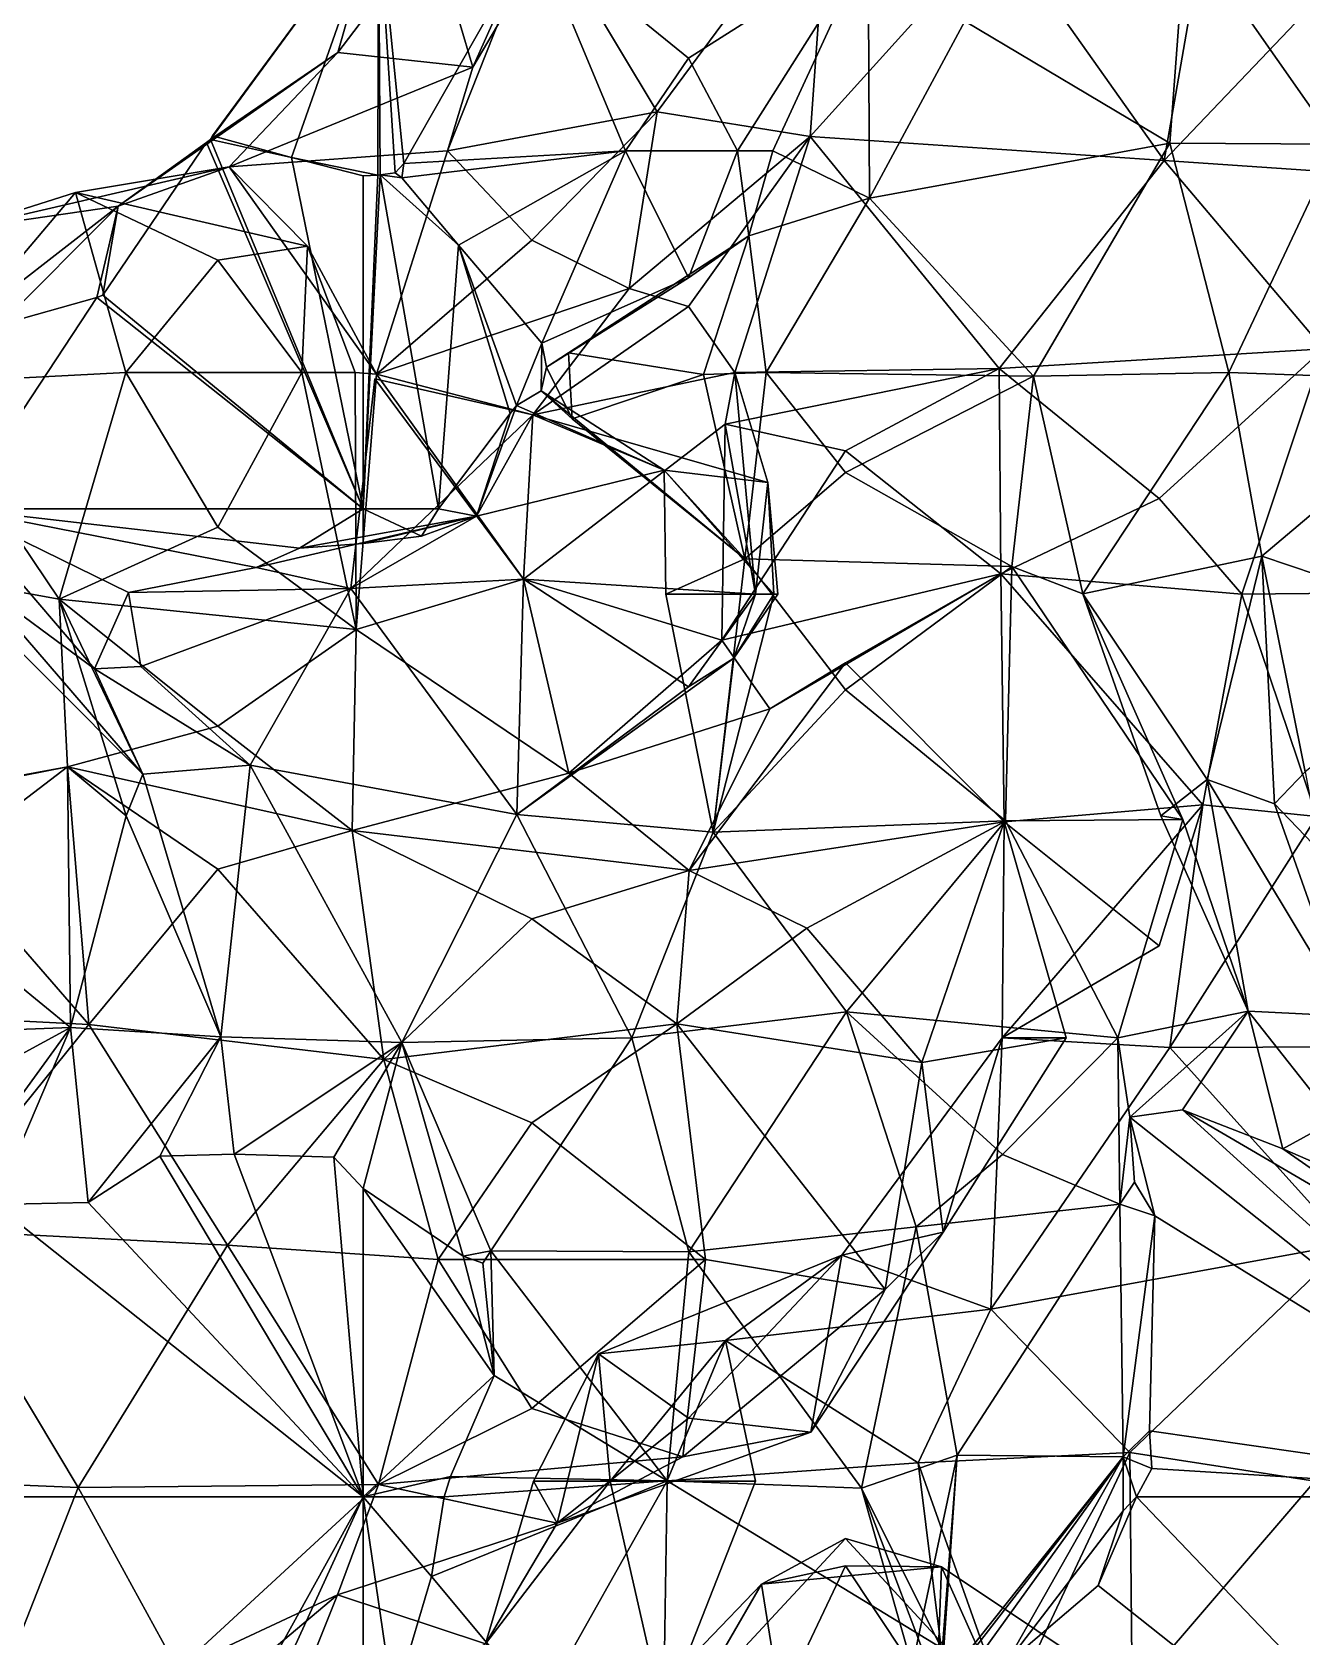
# Model space of a CAD drawing. Extents: x 290095 to 295679, y 4553756 to 4561441.
# Drawn here: x 291543.4 to 291645.4, y 4553941 to 4554070 of the extents above; entities that cross this region are included whole.
import ezdxf

# ---------------------------------------------------------------- set-up
doc = ezdxf.new("R2010")
doc.units = 0
doc.layers.add('Au_ppm_Pref_-_0_5', color=7, linetype='CONTINUOUS')

msp = doc.modelspace()

# ---------------------------------------------------------------- linework, layer by layer
at = {"layer": 'Au_ppm_Pref_-_0_5'}
for points in [[(291607.36, 4554082.17, 1841.49), (291584.2, 4554079.23, 1841.55), (291593.61, 4554063.56, 1843.42)], [(291605.89, 4554061.58, 1848.34), (291607.36, 4554082.17, 1841.49), (291593.61, 4554063.56, 1843.42)], [(291605.89, 4554061.58, 1848.34), (291621.06, 4554078.4, 1847.26), (291607.36, 4554082.17, 1841.49)], [(291571.23, 4554079.75, 1858.29), (291557.89, 4554061.61, 1859.19), (291557.74, 4554061.33, 1859.13)], [(291571.23, 4554079.75, 1858.29), (291557.74, 4554061.33, 1859.13), (291567.96, 4554068.32, 1851.84)], [(291564.23, 4554059.89, 1861.07), (291557.89, 4554061.61, 1859.19), (291571.23, 4554079.75, 1858.29)], [(291571.18, 4554058.47, 1863.02), (291564.23, 4554059.89, 1861.07), (291571.23, 4554079.75, 1858.29)], [(291571.23, 4554079.75, 1858.29), (291567.96, 4554068.32, 1851.84), (291575.51, 4554078.25, 1851.92)], [(291571.36, 4554058.48, 1863.06), (291571.18, 4554058.47, 1863.02), (291571.23, 4554079.75, 1858.29)], [(291572.55, 4554058.64, 1863.31), (291571.36, 4554058.48, 1863.06), (291571.23, 4554079.75, 1858.29)], [(291571.23, 4554079.75, 1858.29), (291573.27, 4554059.39, 1863.5), (291572.55, 4554058.64, 1863.31)], [(291583.79, 4554077.9, 1864.71), (291573.27, 4554059.39, 1863.5), (291571.23, 4554079.75, 1858.29)], [(291578.79, 4554067.14, 1847.13), (291576.77, 4554060.43, 1843.94), (291584.2, 4554079.23, 1841.55)], [(291584.2, 4554079.23, 1841.55), (291576.77, 4554060.43, 1843.94), (291593.61, 4554063.56, 1843.42)], [(291585.37, 4554078.25, 1847.13), (291578.79, 4554067.14, 1847.13), (291584.2, 4554079.23, 1841.55)], [(291578.79, 4554067.14, 1847.13), (291575.51, 4554078.25, 1851.92), (291567.96, 4554068.32, 1851.84)], [(291591.06, 4554060.43, 1862.56), (291573.27, 4554059.39, 1863.5), (291583.79, 4554077.9, 1864.71)], [(291578.79, 4554067.14, 1847.13), (291585.37, 4554078.25, 1847.13), (291575.51, 4554078.25, 1851.92)], [(291596.13, 4554067.87, 1862.47), (291591.06, 4554060.43, 1862.56), (291583.79, 4554077.9, 1864.71)], [(291596.13, 4554067.87, 1862.47), (291583.79, 4554077.9, 1864.71), (291610.56, 4554077.01, 1864.47)], [(291605.89, 4554061.58, 1848.34), (291634.31, 4554059.63, 1848.44), (291621.06, 4554078.4, 1847.26)], [(291634.77, 4554061.02, 1870.26), (291618.31, 4554070.84, 1871.94), (291636.06, 4554078.25, 1875.42)], [(291634.31, 4554059.63, 1848.44), (291636.82, 4554073.98, 1850.28), (291621.06, 4554078.4, 1847.26)], [(291634.77, 4554061.02, 1870.26), (291636.06, 4554078.25, 1875.42), (291648.15, 4554060.94, 1876.84)], [(291648.15, 4554060.94, 1876.84), (291636.06, 4554078.25, 1875.42), (291654.21, 4554078.25, 1881.87)], [(291600.06, 4554060.43, 1863.09), (291596.13, 4554067.87, 1862.47), (291610.56, 4554077.01, 1864.47)], [(291602.88, 4554060.43, 1864.95), (291600.06, 4554060.43, 1863.09), (291610.56, 4554077.01, 1864.47)], [(291602.88, 4554060.43, 1864.95), (291610.56, 4554077.01, 1864.47), (291610.66, 4554056.61, 1868.7)], [(291610.56, 4554077.01, 1864.47), (291618.31, 4554070.84, 1871.94), (291610.66, 4554056.61, 1868.7)], [(291646.52, 4554072.43, 1849.07), (291636.82, 4554073.98, 1850.28), (291634.31, 4554059.63, 1848.44)], [(291646.52, 4554072.43, 1849.07), (291634.31, 4554059.63, 1848.44), (291658.26, 4554058.01, 1848.34)], [(291610.66, 4554056.61, 1868.7), (291618.31, 4554070.84, 1871.94), (291634.77, 4554061.02, 1870.26)], [(291550.32, 4554055.97, 1852.32), (291567.96, 4554068.32, 1851.84), (291557.42, 4554061.1, 1859.01)], [(291559.24, 4554059.12, 1847.14), (291567.96, 4554068.32, 1851.84), (291550.32, 4554055.97, 1852.32)], [(291557.74, 4554061.33, 1859.13), (291557.42, 4554061.1, 1859.01), (291567.96, 4554068.32, 1851.84)], [(291559.24, 4554059.12, 1847.14), (291578.79, 4554067.14, 1847.13), (291567.96, 4554068.32, 1851.84)], [(291578.79, 4554067.14, 1847.13), (291559.24, 4554059.12, 1847.14), (291576.77, 4554060.43, 1843.94)], [(291591.06, 4554060.43, 1862.56), (291596.13, 4554067.87, 1862.47), (291600.06, 4554060.43, 1863.09)], [(291583.53, 4554053.24, 1844.73), (291593.61, 4554063.56, 1843.42), (291576.77, 4554060.43, 1843.94)], [(291583.53, 4554053.24, 1844.73), (291591.36, 4554049.36, 1847.13), (291593.61, 4554063.56, 1843.42)], [(291605.89, 4554061.58, 1848.34), (291593.61, 4554063.56, 1843.42), (291591.36, 4554049.36, 1847.13)], [(291557.42, 4554061.1, 1859.01), (291570, 4554031.65, 1861.16), (291549.08, 4554048.81, 1855.66)], [(291557.42, 4554061.1, 1859.01), (291549.08, 4554048.81, 1855.66), (291550.32, 4554055.97, 1852.32)], [(291557.42, 4554061.1, 1859.01), (291557.74, 4554061.33, 1859.13), (291570, 4554031.65, 1861.16)], [(291557.89, 4554061.61, 1859.19), (291564.23, 4554059.89, 1861.07), (291557.74, 4554061.33, 1859.13)], [(291564.23, 4554059.89, 1861.07), (291570, 4554031.65, 1861.16), (291557.74, 4554061.33, 1859.13)], [(291605.89, 4554061.58, 1848.34), (291591.36, 4554049.36, 1847.13), (291596.13, 4554047.92, 1848.9)], [(291605.89, 4554061.58, 1848.34), (291596.13, 4554047.92, 1848.9), (291599.83, 4554042.61, 1848.87)], [(291605.89, 4554061.58, 1848.34), (291599.83, 4554042.61, 1848.87), (291621.06, 4554042.94, 1847.06)], [(291605.89, 4554061.58, 1848.34), (291621.06, 4554042.94, 1847.06), (291634.31, 4554059.63, 1848.44)], [(291623.82, 4554042.31, 1869.58), (291610.66, 4554056.61, 1868.7), (291634.77, 4554061.02, 1870.26)], [(291623.82, 4554042.31, 1869.58), (291634.77, 4554061.02, 1870.26), (291639.5, 4554042.61, 1874.2)], [(291634.77, 4554061.02, 1870.26), (291648.15, 4554060.94, 1876.84), (291639.5, 4554042.61, 1874.2)], [(291658.8, 4554041.9, 1875.68), (291639.5, 4554042.61, 1874.2), (291648.15, 4554060.94, 1876.84)], [(291559.24, 4554059.12, 1847.14), (291571.07, 4554042.48, 1847.04), (291576.77, 4554060.43, 1843.94)], [(291564.23, 4554059.89, 1861.07), (291570, 4554058.41, 1862.78), (291570, 4554031.65, 1861.16)], [(291571.18, 4554058.47, 1863.02), (291570, 4554058.41, 1862.78), (291564.23, 4554059.89, 1861.07)], [(291583.53, 4554053.24, 1844.73), (291576.77, 4554060.43, 1843.94), (291571.07, 4554042.48, 1847.04)], [(291573.1, 4554058.24, 1863.39), (291572.55, 4554058.64, 1863.31), (291573.27, 4554059.39, 1863.5)], [(291577.66, 4554052.85, 1863.97), (291573.1, 4554058.24, 1863.39), (291591.06, 4554060.43, 1862.56)], [(291591.06, 4554060.43, 1862.56), (291573.1, 4554058.24, 1863.39), (291573.27, 4554059.39, 1863.5)], [(291584.33, 4554044.96, 1864.82), (291577.66, 4554052.85, 1863.97), (291591.06, 4554060.43, 1862.56)], [(291591.06, 4554060.43, 1862.56), (291596.13, 4554050.22, 1861.54), (291584.33, 4554044.96, 1864.82)], [(291596.13, 4554050.22, 1861.54), (291591.06, 4554060.43, 1862.56), (291600.06, 4554060.43, 1863.09)], [(291596.13, 4554050.22, 1861.54), (291600.06, 4554060.43, 1863.09), (291600.96, 4554053.6, 1864.95)], [(291600.96, 4554053.6, 1864.95), (291600.06, 4554060.43, 1863.09), (291602.88, 4554060.43, 1864.95)], [(291610.66, 4554056.61, 1868.7), (291600.96, 4554053.6, 1864.95), (291602.88, 4554060.43, 1864.95)], [(291647.11, 4554044.5, 1846.53), (291634.31, 4554059.63, 1848.44), (291621.06, 4554042.94, 1847.06)], [(291634.31, 4554059.63, 1848.44), (291647.11, 4554044.5, 1846.53), (291658.26, 4554058.01, 1848.34)], [(291559.24, 4554059.12, 1847.14), (291550.32, 4554055.97, 1852.32), (291537.6, 4554054.11, 1847.13)], [(291559.24, 4554059.12, 1847.14), (291537.6, 4554054.11, 1847.13), (291546.9, 4554057.06, 1841.76)], [(291559.24, 4554059.12, 1847.14), (291546.9, 4554057.06, 1841.76), (291565.51, 4554052.77, 1841.19)], [(291565.51, 4554052.77, 1841.19), (291571.07, 4554042.48, 1847.04), (291559.24, 4554059.12, 1847.14)], [(291570, 4554031.65, 1861.16), (291571.18, 4554058.47, 1863.02), (291571.36, 4554058.48, 1863.06)], [(291576.05, 4554031.65, 1862.36), (291570, 4554031.65, 1861.16), (291571.36, 4554058.48, 1863.06)], [(291570, 4554031.65, 1861.16), (291570, 4554058.41, 1862.78), (291571.18, 4554058.47, 1863.02)], [(291572.55, 4554058.64, 1863.31), (291573.1, 4554058.24, 1863.39), (291571.36, 4554058.48, 1863.06)], [(291577.66, 4554052.85, 1863.97), (291571.36, 4554058.48, 1863.06), (291573.1, 4554058.24, 1863.39)], [(291577.66, 4554052.85, 1863.97), (291576.05, 4554031.65, 1862.36), (291571.36, 4554058.48, 1863.06)], [(291537.6, 4554054.11, 1847.13), (291533.9, 4554041.73, 1841.21), (291546.9, 4554057.06, 1841.76)], [(291546.9, 4554057.06, 1841.76), (291533.9, 4554041.73, 1841.21), (291550.92, 4554042.61, 1837.7)], [(291565.51, 4554052.77, 1841.19), (291546.9, 4554057.06, 1841.76), (291558.33, 4554051.62, 1838.19)], [(291546.9, 4554057.06, 1841.76), (291550.92, 4554042.61, 1837.7), (291558.33, 4554051.62, 1838.19)], [(291550.32, 4554055.97, 1852.32), (291540.8, 4554046.44, 1852.42), (291537.15, 4554045.73, 1851.02)], [(291550.32, 4554055.97, 1852.32), (291537.15, 4554045.73, 1851.02), (291537.6, 4554054.11, 1847.13)], [(291550.32, 4554055.97, 1852.32), (291548.61, 4554048.63, 1855.51), (291540.8, 4554046.44, 1852.42)], [(291550.32, 4554055.97, 1852.32), (291549.08, 4554048.81, 1855.66), (291548.61, 4554048.63, 1855.51)], [(291600.96, 4554053.6, 1864.95), (291610.66, 4554056.61, 1868.7), (291602.35, 4554042.61, 1867.95)], [(291623.82, 4554042.31, 1869.58), (291602.35, 4554042.61, 1867.95), (291610.66, 4554056.61, 1868.7)], [(291583.53, 4554053.24, 1844.73), (291571.07, 4554042.48, 1847.04), (291591.36, 4554049.36, 1847.13)], [(291581.81, 4554039.3, 1863.97), (291576.05, 4554031.65, 1862.36), (291577.66, 4554052.85, 1863.97)], [(291582.3, 4554039.95, 1864.11), (291581.81, 4554039.3, 1863.97), (291577.66, 4554052.85, 1863.97)], [(291584.33, 4554044.96, 1864.82), (291582.3, 4554039.95, 1864.11), (291577.66, 4554052.85, 1863.97)], [(291586.47, 4554044.2, 1865.2), (291584.72, 4554043.03, 1864.78), (291600.96, 4554053.6, 1864.95)], [(291584.72, 4554043.03, 1864.78), (291596.13, 4554050.22, 1861.54), (291600.96, 4554053.6, 1864.95)], [(291597.32, 4554042.44, 1867.25), (291586.47, 4554044.2, 1865.2), (291600.96, 4554053.6, 1864.95)], [(291600.96, 4554053.6, 1864.95), (291602.35, 4554042.61, 1867.95), (291597.32, 4554042.44, 1867.25)], [(291558.33, 4554051.62, 1838.19), (291550.92, 4554042.61, 1837.7), (291565.08, 4554042.61, 1838.01)], [(291565.51, 4554052.77, 1841.19), (291558.33, 4554051.62, 1838.19), (291565.08, 4554042.61, 1838.01)], [(291569.34, 4554042.61, 1841.19), (291565.51, 4554052.77, 1841.19), (291565.08, 4554042.61, 1838.01)], [(291569.34, 4554042.61, 1841.19), (291571.07, 4554042.48, 1847.04), (291565.51, 4554052.77, 1841.19)], [(291583.62, 4554039.2, 1852.95), (291591.36, 4554049.36, 1847.13), (291571.07, 4554042.48, 1847.04)], [(291583.62, 4554039.2, 1852.95), (291596.13, 4554047.92, 1848.9), (291591.36, 4554049.36, 1847.13)], [(291584.72, 4554043.03, 1864.78), (291584.33, 4554044.96, 1864.82), (291596.13, 4554050.22, 1861.54)], [(291548.61, 4554048.63, 1855.51), (291537.42, 4554031.65, 1849.4), (291540.8, 4554046.44, 1852.42)], [(291548.61, 4554048.63, 1855.51), (291570, 4554031.65, 1861.16), (291537.42, 4554031.65, 1849.4)], [(291549.08, 4554048.81, 1855.66), (291570, 4554031.65, 1861.16), (291548.61, 4554048.63, 1855.51)], [(291583.62, 4554039.2, 1852.95), (291599.83, 4554042.61, 1848.87), (291596.13, 4554047.92, 1848.9)], [(291584.33, 4554044.96, 1864.82), (291584.29, 4554041.13, 1864.58), (291582.3, 4554039.95, 1864.11)], [(291584.72, 4554043.03, 1864.78), (291584.29, 4554041.13, 1864.58), (291584.33, 4554044.96, 1864.82)], [(291586.47, 4554044.2, 1865.2), (291586.79, 4554038.89, 1864.94), (291584.72, 4554043.03, 1864.78)], [(291597.32, 4554042.44, 1867.25), (291586.79, 4554038.89, 1864.94), (291586.47, 4554044.2, 1865.2)], [(291633.93, 4554032.47, 1844.57), (291647.11, 4554044.5, 1846.53), (291621.06, 4554042.94, 1847.06)], [(291640.55, 4554024.8, 1844.01), (291647.11, 4554044.5, 1846.53), (291633.93, 4554032.47, 1844.57)], [(291659.39, 4554024.98, 1845.93), (291647.11, 4554044.5, 1846.53), (291640.55, 4554024.8, 1844.01)], [(291533.9, 4554041.73, 1841.21), (291545.58, 4554024.4, 1841.32), (291550.92, 4554042.61, 1837.7)], [(291550.92, 4554042.61, 1837.7), (291545.58, 4554024.4, 1841.32), (291558.33, 4554030.17, 1837.04)], [(291558.33, 4554030.17, 1837.04), (291565.08, 4554042.61, 1838.01), (291550.92, 4554042.61, 1837.7)], [(291558.33, 4554030.17, 1837.04), (291569.43, 4554021.95, 1841.83), (291565.08, 4554042.61, 1838.01)], [(291569.34, 4554042.61, 1841.19), (291565.08, 4554042.61, 1838.01), (291569.43, 4554021.95, 1841.83)], [(291569.34, 4554042.61, 1841.19), (291569.43, 4554021.95, 1841.83), (291571.07, 4554042.48, 1847.04)], [(291599.83, 4554042.61, 1848.87), (291583.62, 4554039.2, 1852.95), (291602.48, 4554033.78, 1853.07)], [(291584.72, 4554043.03, 1864.78), (291586.79, 4554038.89, 1864.94), (291584.29, 4554041.13, 1864.58)], [(291597.32, 4554042.44, 1867.25), (291602.35, 4554042.61, 1867.95), (291600.65, 4554027.64, 1863.76)], [(291621.06, 4554042.94, 1847.06), (291599.83, 4554042.61, 1848.87), (291599.07, 4554038.45, 1847.13)], [(291599.07, 4554038.45, 1847.13), (291608.73, 4554036.3, 1843.3), (291621.06, 4554042.94, 1847.06)], [(291601.51, 4554024.8, 1850.53), (291599.07, 4554038.45, 1847.13), (291599.83, 4554042.61, 1848.87)], [(291601.51, 4554024.8, 1850.53), (291599.83, 4554042.61, 1848.87), (291602.48, 4554033.78, 1853.07)], [(291600.65, 4554027.64, 1863.76), (291602.35, 4554042.61, 1867.95), (291608.73, 4554034.58, 1867.62)], [(291608.73, 4554034.58, 1867.62), (291602.35, 4554042.61, 1867.95), (291623.82, 4554042.31, 1869.58)], [(291608.73, 4554036.3, 1843.3), (291621.21, 4554026.43, 1840.46), (291621.06, 4554042.94, 1847.06)], [(291633.93, 4554032.47, 1844.57), (291621.06, 4554042.94, 1847.06), (291621.21, 4554026.43, 1840.46)], [(291623.82, 4554042.31, 1869.58), (291639.5, 4554042.61, 1874.2), (291627.79, 4554024.81, 1872.34)], [(291639.5, 4554042.61, 1874.2), (291642.16, 4554027.86, 1877.89), (291627.79, 4554024.81, 1872.34)], [(291642.16, 4554027.86, 1877.89), (291639.5, 4554042.61, 1874.2), (291658.8, 4554041.9, 1875.68)], [(291536.67, 4554026.01, 1847.13), (291545.58, 4554024.4, 1841.32), (291533.9, 4554041.73, 1841.21)], [(291568.99, 4554025.25, 1852.3), (291583.62, 4554039.2, 1852.95), (291570.93, 4554042.09, 1847.3)], [(291570.93, 4554042.09, 1847.3), (291582.86, 4554025.99, 1846.91), (291568.99, 4554025.25, 1852.3)], [(291571.07, 4554042.48, 1847.04), (291569.43, 4554021.95, 1841.83), (291582.86, 4554025.99, 1846.91)], [(291583.62, 4554039.2, 1852.95), (291582.86, 4554025.99, 1846.91), (291570.93, 4554042.09, 1847.3)], [(291583.62, 4554039.2, 1852.95), (291571.07, 4554042.48, 1847.04), (291582.86, 4554025.99, 1846.91)], [(291600.65, 4554027.64, 1863.76), (291586.79, 4554038.89, 1864.94), (291597.32, 4554042.44, 1867.25)], [(291622.09, 4554027.03, 1864.51), (291608.73, 4554034.58, 1867.62), (291623.82, 4554042.31, 1869.58)], [(291622.09, 4554027.03, 1864.51), (291623.82, 4554042.31, 1869.58), (291627.79, 4554024.81, 1872.34)], [(291659.95, 4554021.86, 1882.37), (291642.16, 4554027.86, 1877.89), (291658.8, 4554041.9, 1875.68)], [(291579.09, 4554031.07, 1859.01), (291581.81, 4554039.3, 1863.97), (291582.3, 4554039.95, 1864.11)], [(291579.09, 4554031.07, 1859.01), (291582.3, 4554039.95, 1864.11), (291594.16, 4554034.76, 1859.29)], [(291582.3, 4554039.95, 1864.11), (291584.29, 4554041.13, 1864.58), (291594.16, 4554034.76, 1859.29)], [(291600.65, 4554027.64, 1863.76), (291584.29, 4554041.13, 1864.58), (291586.79, 4554038.89, 1864.94)], [(291584.29, 4554041.13, 1864.58), (291600.65, 4554027.64, 1863.76), (291594.16, 4554034.76, 1859.29)], [(291579.09, 4554031.07, 1859.01), (291583.62, 4554039.2, 1852.95), (291568.99, 4554025.25, 1852.3)], [(291579.09, 4554031.07, 1859.01), (291576.05, 4554031.65, 1862.36), (291581.81, 4554039.3, 1863.97)], [(291594.16, 4554034.76, 1859.29), (291583.62, 4554039.2, 1852.95), (291579.09, 4554031.07, 1859.01)], [(291583.62, 4554039.2, 1852.95), (291594.16, 4554034.76, 1859.29), (291602.48, 4554033.78, 1853.07)], [(291601.51, 4554024.8, 1850.53), (291582.86, 4554025.99, 1846.91), (291599.07, 4554038.45, 1847.13)], [(291599.07, 4554038.45, 1847.13), (291582.86, 4554025.99, 1846.91), (291598.79, 4554021.11, 1843.68)], [(291599.07, 4554038.45, 1847.13), (291598.79, 4554021.11, 1843.68), (291608.73, 4554036.3, 1843.3)], [(291608.73, 4554036.3, 1843.3), (291598.79, 4554021.11, 1843.68), (291621.21, 4554026.43, 1840.46)], [(291594.3, 4554024.8, 1859.01), (291594.16, 4554034.76, 1859.29), (291600.65, 4554027.64, 1863.76)], [(291594.3, 4554024.8, 1859.01), (291602.96, 4554024.8, 1856.29), (291594.16, 4554034.76, 1859.29)], [(291602.48, 4554033.78, 1853.07), (291594.16, 4554034.76, 1859.29), (291602.96, 4554024.8, 1856.29)], [(291622.09, 4554027.03, 1864.51), (291600.65, 4554027.64, 1863.76), (291608.73, 4554034.58, 1867.62)], [(291603.3, 4554024.8, 1853.07), (291601.51, 4554024.8, 1850.53), (291602.48, 4554033.78, 1853.07)], [(291602.48, 4554033.78, 1853.07), (291602.96, 4554024.8, 1856.29), (291603.3, 4554024.8, 1853.07)], [(291640.55, 4554024.8, 1844.01), (291633.93, 4554032.47, 1844.57), (291621.21, 4554026.43, 1840.46)], [(291548.42, 4554018.8, 1850.62), (291539.04, 4554025.7, 1848.71), (291537.42, 4554031.65, 1849.4)], [(291551.16, 4554024.94, 1852.92), (291548.42, 4554018.8, 1850.62), (291537.42, 4554031.65, 1849.4)], [(291561.4, 4554026.94, 1857.04), (291551.16, 4554024.94, 1852.92), (291537.42, 4554031.65, 1849.4)], [(291564.88, 4554028.5, 1858.63), (291561.4, 4554026.94, 1857.04), (291537.42, 4554031.65, 1849.4)], [(291564.88, 4554028.5, 1858.63), (291537.42, 4554031.65, 1849.4), (291570, 4554031.65, 1861.16)], [(291561.4, 4554026.94, 1857.04), (291564.88, 4554028.5, 1858.63), (291579.09, 4554031.07, 1859.01)], [(291561.4, 4554026.94, 1857.04), (291579.09, 4554031.07, 1859.01), (291568.99, 4554025.25, 1852.3)], [(291570, 4554028.88, 1860.57), (291564.88, 4554028.5, 1858.63), (291570, 4554031.65, 1861.16)], [(291570, 4554028.88, 1860.57), (291579.09, 4554031.07, 1859.01), (291564.88, 4554028.5, 1858.63)], [(291574.69, 4554029.45, 1861.62), (291570, 4554028.88, 1860.57), (291570, 4554031.65, 1861.16)], [(291570, 4554031.65, 1861.16), (291576.05, 4554031.65, 1862.36), (291574.69, 4554029.45, 1861.62)], [(291574.69, 4554029.45, 1861.62), (291579.09, 4554031.07, 1859.01), (291570, 4554028.88, 1860.57)], [(291579.09, 4554031.07, 1859.01), (291574.69, 4554029.45, 1861.62), (291576.05, 4554031.65, 1862.36)], [(291558.33, 4554030.17, 1837.04), (291545.58, 4554024.4, 1841.32), (291569.43, 4554021.95, 1841.83)], [(291594.3, 4554024.8, 1859.01), (291600.65, 4554027.64, 1863.76), (291598.09, 4554005.68, 1858.54)], [(291598.09, 4554005.68, 1858.54), (291600.65, 4554027.64, 1863.76), (291608.73, 4554017.11, 1861.57)], [(291622.09, 4554027.03, 1864.51), (291608.73, 4554017.11, 1861.57), (291600.65, 4554027.64, 1863.76)], [(291622.09, 4554027.03, 1864.51), (291621.58, 4554006.59, 1858.71), (291608.73, 4554017.11, 1861.57)], [(291622.09, 4554027.03, 1864.51), (291635.82, 4554006.68, 1864.78), (291621.58, 4554006.59, 1858.71)], [(291622.09, 4554027.03, 1864.51), (291627.79, 4554024.81, 1872.34), (291635.82, 4554006.68, 1864.78)], [(291637.77, 4554009.9, 1876.07), (291627.79, 4554024.81, 1872.34), (291642.16, 4554027.86, 1877.89)], [(291643.17, 4554007.96, 1880.29), (291637.77, 4554009.9, 1876.07), (291642.16, 4554027.86, 1877.89)], [(291642.16, 4554027.86, 1877.89), (291645.64, 4554010.51, 1881.94), (291643.17, 4554007.96, 1880.29)], [(291659.95, 4554021.86, 1882.37), (291645.64, 4554010.51, 1881.94), (291642.16, 4554027.86, 1877.89)], [(291536.67, 4554026.01, 1847.13), (291539.04, 4554025.7, 1848.71), (291552.29, 4554010.33, 1847.13)], [(291552.29, 4554010.33, 1847.13), (291545.58, 4554024.4, 1841.32), (291536.67, 4554026.01, 1847.13)], [(291561.4, 4554026.94, 1857.04), (291568.99, 4554025.25, 1852.3), (291551.16, 4554024.94, 1852.92)], [(291582.33, 4554007.1, 1853.59), (291568.99, 4554025.25, 1852.3), (291582.86, 4554025.99, 1846.91)], [(291586.51, 4554010.4, 1839.77), (291582.86, 4554025.99, 1846.91), (291569.43, 4554021.95, 1841.83)], [(291582.33, 4554007.1, 1853.59), (291582.86, 4554025.99, 1846.91), (291596.13, 4554017.36, 1850.59)], [(291601.51, 4554024.8, 1850.53), (291596.13, 4554017.36, 1850.59), (291582.86, 4554025.99, 1846.91)], [(291582.86, 4554025.99, 1846.91), (291586.51, 4554010.4, 1839.77), (291598.79, 4554021.11, 1843.68)], [(291598.79, 4554021.11, 1843.68), (291602.64, 4554015.59, 1841.19), (291621.21, 4554026.43, 1840.46)], [(291608.73, 4554019.29, 1837.09), (291621.21, 4554026.43, 1840.46), (291602.64, 4554015.59, 1841.19)], [(291621.46, 4554006.51, 1834.56), (291621.21, 4554026.43, 1840.46), (291608.73, 4554019.29, 1837.09)], [(291637.43, 4554007.87, 1840.53), (291640.55, 4554024.8, 1844.01), (291621.21, 4554026.43, 1840.46)], [(291637.43, 4554007.87, 1840.53), (291621.21, 4554026.43, 1840.46), (291621.46, 4554006.51, 1834.56)], [(291539.04, 4554025.7, 1848.71), (291548.42, 4554018.8, 1850.62), (291552.29, 4554010.33, 1847.13)], [(291552.14, 4554018.98, 1852), (291548.42, 4554018.8, 1850.62), (291551.16, 4554024.94, 1852.92)], [(291551.16, 4554024.94, 1852.92), (291568.99, 4554025.25, 1852.3), (291552.14, 4554018.98, 1852)], [(291552.14, 4554018.98, 1852), (291568.99, 4554025.25, 1852.3), (291560.91, 4554011.05, 1850.5)], [(291568.99, 4554025.25, 1852.3), (291582.33, 4554007.1, 1853.59), (291560.91, 4554011.05, 1850.5)], [(291594.3, 4554024.8, 1859.01), (291598.09, 4554005.68, 1858.54), (291602.96, 4554024.8, 1856.29)], [(291599.76, 4554019.65, 1853.07), (291596.13, 4554017.36, 1850.59), (291601.51, 4554024.8, 1850.53)], [(291599.76, 4554019.65, 1853.07), (291602.96, 4554024.8, 1856.29), (291598.09, 4554005.68, 1858.54)], [(291603.3, 4554024.8, 1853.07), (291602.96, 4554024.8, 1856.29), (291599.76, 4554019.65, 1853.07)], [(291599.76, 4554019.65, 1853.07), (291601.51, 4554024.8, 1850.53), (291603.3, 4554024.8, 1853.07)], [(291635.82, 4554006.68, 1864.78), (291627.79, 4554024.81, 1872.34), (291634.04, 4554006.98, 1870.89)], [(291634.04, 4554006.98, 1870.89), (291627.79, 4554024.81, 1872.34), (291637.77, 4554009.9, 1876.07)], [(291637.43, 4554007.87, 1840.53), (291646.59, 4554006.93, 1847.01), (291640.55, 4554024.8, 1844.01)], [(291659.39, 4554024.98, 1845.93), (291640.55, 4554024.8, 1844.01), (291646.59, 4554006.93, 1847.01)], [(291545.58, 4554024.4, 1841.32), (291552.29, 4554010.33, 1847.13), (291550.97, 4554006.98, 1842.58)], [(291545.58, 4554024.4, 1841.32), (291550.97, 4554006.98, 1842.58), (291546.24, 4554010.91, 1834.7)], [(291545.58, 4554024.4, 1841.32), (291546.24, 4554010.91, 1834.7), (291558.33, 4554014.2, 1838.78)], [(291569.43, 4554021.95, 1841.83), (291545.58, 4554024.4, 1841.32), (291558.33, 4554014.2, 1838.78)], [(291569.11, 4554005.81, 1836.04), (291569.43, 4554021.95, 1841.83), (291558.33, 4554014.2, 1838.78)], [(291569.11, 4554005.81, 1836.04), (291586.51, 4554010.4, 1839.77), (291569.43, 4554021.95, 1841.83)], [(291598.79, 4554021.11, 1843.68), (291586.51, 4554010.4, 1839.77), (291602.64, 4554015.59, 1841.19)], [(291599.76, 4554019.65, 1853.07), (291598.09, 4554005.68, 1858.54), (291582.33, 4554007.1, 1853.59)], [(291582.33, 4554007.1, 1853.59), (291596.13, 4554017.36, 1850.59), (291599.76, 4554019.65, 1853.07)], [(291608.73, 4554019.29, 1837.09), (291602.64, 4554015.59, 1841.19), (291596.17, 4554002.58, 1836.74)], [(291608.73, 4554019.29, 1837.09), (291596.17, 4554002.58, 1836.74), (291621.46, 4554006.51, 1834.56)], [(291548.42, 4554018.8, 1850.62), (291552.14, 4554018.98, 1852), (291560.91, 4554011.05, 1850.5)], [(291552.29, 4554010.33, 1847.13), (291548.42, 4554018.8, 1850.62), (291560.91, 4554011.05, 1850.5)], [(291621.58, 4554006.59, 1858.71), (291598.09, 4554005.68, 1858.54), (291608.73, 4554017.11, 1861.57)], [(291602.64, 4554015.59, 1841.19), (291586.51, 4554010.4, 1839.77), (291596.17, 4554002.58, 1836.74)], [(291569.11, 4554005.81, 1836.04), (291558.33, 4554014.2, 1838.78), (291546.24, 4554010.91, 1834.7)], [(291521.43, 4554006.38, 1834.87), (291546.24, 4554010.91, 1834.7), (291533.13, 4554000.91, 1839.17)], [(291532.36, 4554008.2, 1829), (291546.24, 4554010.91, 1834.7), (291521.43, 4554006.38, 1834.87)], [(291547.96, 4553990.23, 1828.38), (291546.24, 4554010.91, 1834.7), (291532.36, 4554008.2, 1829)], [(291546.5, 4553989.97, 1840.83), (291533.13, 4554000.91, 1839.17), (291546.24, 4554010.91, 1834.7)], [(291546.5, 4553989.97, 1840.83), (291546.24, 4554010.91, 1834.7), (291550.97, 4554006.98, 1842.58)], [(291547.96, 4553990.23, 1828.38), (291558.33, 4554002.7, 1830.74), (291546.24, 4554010.91, 1834.7)], [(291546.24, 4554010.91, 1834.7), (291558.33, 4554002.7, 1830.74), (291569.11, 4554005.81, 1836.04)], [(291550.97, 4554006.98, 1842.58), (291552.29, 4554010.33, 1847.13), (291558.56, 4553989.24, 1847.05)], [(291560.91, 4554011.05, 1850.5), (291558.56, 4553989.24, 1847.05), (291552.29, 4554010.33, 1847.13)], [(291560.91, 4554011.05, 1850.5), (291573.11, 4553988.78, 1851.6), (291558.56, 4553989.24, 1847.05)], [(291560.91, 4554011.05, 1850.5), (291582.33, 4554007.1, 1853.59), (291573.11, 4553988.78, 1851.6)], [(291569.11, 4554005.81, 1836.04), (291596.17, 4554002.58, 1836.74), (291586.51, 4554010.4, 1839.77)], [(291645.64, 4554010.51, 1881.94), (291646.86, 4554004.11, 1881.74), (291643.17, 4554007.96, 1880.29)], [(291641.06, 4553991.3, 1869.93), (291634.04, 4554006.98, 1870.89), (291637.77, 4554009.9, 1876.07)], [(291643.17, 4554007.96, 1880.29), (291649.21, 4553990.9, 1876.55), (291637.77, 4554009.9, 1876.07)], [(291649.21, 4553990.9, 1876.55), (291641.06, 4553991.3, 1869.93), (291637.77, 4554009.9, 1876.07)], [(291547.96, 4553990.23, 1828.38), (291532.36, 4554008.2, 1829), (291517.9, 4553991.75, 1829.24)], [(291637.43, 4554007.87, 1840.53), (291621.32, 4553989.15, 1841.19), (291634.77, 4553988.38, 1846.47)], [(291637.43, 4554007.87, 1840.53), (291633.93, 4553996.53, 1837.71), (291621.32, 4553989.15, 1841.19)], [(291633.93, 4553996.53, 1837.71), (291637.43, 4554007.87, 1840.53), (291621.46, 4554006.51, 1834.56)], [(291637.43, 4554007.87, 1840.53), (291634.77, 4553988.38, 1846.47), (291646.59, 4554006.93, 1847.01)], [(291649.21, 4553990.9, 1876.55), (291643.17, 4554007.96, 1880.29), (291646.86, 4554004.11, 1881.74)], [(291546.5, 4553989.97, 1840.83), (291550.97, 4554006.98, 1842.58), (291558.56, 4553989.24, 1847.05)], [(291573.11, 4553988.78, 1851.6), (291582.33, 4554007.1, 1853.59), (291591.57, 4553989.16, 1857.94)], [(291591.57, 4553989.16, 1857.94), (291582.33, 4554007.1, 1853.59), (291598.09, 4554005.68, 1858.54)], [(291621.46, 4554006.51, 1834.56), (291596.17, 4554002.58, 1836.74), (291605.61, 4553997.97, 1833.78)], [(291598.09, 4554005.68, 1858.54), (291621.58, 4554006.59, 1858.71), (291608.81, 4553991.23, 1861.28)], [(291614.85, 4553987.16, 1829.83), (291621.46, 4554006.51, 1834.56), (291605.61, 4553997.97, 1833.78)], [(291630.6, 4553989.16, 1863.52), (291608.81, 4553991.23, 1861.28), (291621.58, 4554006.59, 1858.71)], [(291626.44, 4553989.16, 1835.25), (291621.46, 4554006.51, 1834.56), (291614.85, 4553987.16, 1829.83)], [(291633.93, 4553996.53, 1837.71), (291621.46, 4554006.51, 1834.56), (291621.32, 4553989.15, 1841.19)], [(291621.32, 4553989.15, 1841.19), (291621.46, 4554006.51, 1834.56), (291626.44, 4553989.16, 1835.25)], [(291621.58, 4554006.59, 1858.71), (291635.82, 4554006.68, 1864.78), (291630.6, 4553989.16, 1863.52)], [(291635.82, 4554006.68, 1864.78), (291641.06, 4553991.3, 1869.93), (291630.6, 4553989.16, 1863.52)], [(291635.82, 4554006.68, 1864.78), (291634.04, 4554006.98, 1870.89), (291641.06, 4553991.3, 1869.93)], [(291657.22, 4553988.45, 1844.76), (291646.59, 4554006.93, 1847.01), (291634.77, 4553988.38, 1846.47)], [(291571.66, 4553987.41, 1830.31), (291569.11, 4554005.81, 1836.04), (291558.33, 4554002.7, 1830.74)], [(291571.66, 4553987.41, 1830.31), (291583.53, 4553998.7, 1832.07), (291569.11, 4554005.81, 1836.04)], [(291596.17, 4554002.58, 1836.74), (291569.11, 4554005.81, 1836.04), (291583.53, 4553998.7, 1832.07)], [(291591.57, 4553989.16, 1857.94), (291598.09, 4554005.68, 1858.54), (291608.81, 4553991.23, 1861.28)], [(291558.33, 4554002.7, 1830.74), (291547.96, 4553990.23, 1828.38), (291571.66, 4553987.41, 1830.31)], [(291583.53, 4553998.7, 1832.07), (291595.18, 4553990.27, 1828.6), (291596.17, 4554002.58, 1836.74)], [(291595.18, 4553990.27, 1828.6), (291605.61, 4553997.97, 1833.78), (291596.17, 4554002.58, 1836.74)], [(291528.13, 4553989.28, 1839.39), (291533.13, 4554000.91, 1839.17), (291546.5, 4553989.97, 1840.83)], [(291571.66, 4553987.41, 1830.31), (291595.18, 4553990.27, 1828.6), (291583.53, 4553998.7, 1832.07)], [(291605.61, 4553997.97, 1833.78), (291595.18, 4553990.27, 1828.6), (291614.85, 4553987.16, 1829.83)], [(291547.96, 4553990.23, 1828.38), (291517.9, 4553991.75, 1829.24), (291534.69, 4553973.74, 1827.78)], [(291591.57, 4553989.16, 1857.94), (291608.81, 4553991.23, 1861.28), (291596.14, 4553971.95, 1858.45)], [(291596.14, 4553971.95, 1858.45), (291608.81, 4553991.23, 1861.28), (291614.41, 4553973.97, 1863.32)], [(291614.41, 4553973.97, 1863.32), (291608.81, 4553991.23, 1861.28), (291621.33, 4553979.78, 1861.82)], [(291608.81, 4553991.23, 1861.28), (291630.6, 4553989.16, 1863.52), (291621.33, 4553979.78, 1861.82)], [(291630.6, 4553989.16, 1863.52), (291641.06, 4553991.3, 1869.93), (291631.57, 4553982.78, 1865.51)], [(291631.57, 4553982.78, 1865.51), (291641.06, 4553991.3, 1869.93), (291635.79, 4553983.36, 1868.16)], [(291635.79, 4553983.36, 1868.16), (291641.06, 4553991.3, 1869.93), (291643.86, 4553980.22, 1870.23)], [(291643.86, 4553980.22, 1870.23), (291641.06, 4553991.3, 1869.93), (291647.99, 4553982.5, 1874.03)], [(291641.06, 4553991.3, 1869.93), (291649.21, 4553990.9, 1876.55), (291647.99, 4553982.5, 1874.03)], [(291546.5, 4553989.97, 1840.83), (291532.25, 4553982.25, 1840.3), (291528.13, 4553989.28, 1839.39)], [(291546.5, 4553989.97, 1840.83), (291536.1, 4553975.67, 1841.16), (291532.25, 4553982.25, 1840.3)], [(291547.96, 4553990.23, 1828.38), (291534.69, 4553973.74, 1827.78), (291559.1, 4553972.48, 1828.41)], [(291546.5, 4553989.97, 1840.83), (291540.42, 4553975.76, 1842.52), (291536.1, 4553975.67, 1841.16)], [(291546.5, 4553989.97, 1840.83), (291547.92, 4553975.92, 1844.88), (291540.42, 4553975.76, 1842.52)], [(291546.5, 4553989.97, 1840.83), (291558.56, 4553989.24, 1847.05), (291547.92, 4553975.92, 1844.88)], [(291547.96, 4553990.23, 1828.38), (291559.1, 4553972.48, 1828.41), (291571.66, 4553987.41, 1830.31)], [(291571.66, 4553987.41, 1830.31), (291583.53, 4553982.33, 1825.65), (291595.18, 4553990.27, 1828.6)], [(291583.53, 4553982.33, 1825.65), (291597.49, 4553971.34, 1824.98), (291595.18, 4553990.27, 1828.6)], [(291597.49, 4553971.34, 1824.98), (291611.9, 4553968.93, 1828.41), (291595.18, 4553990.27, 1828.6)], [(291595.18, 4553990.27, 1828.6), (291611.9, 4553968.93, 1828.41), (291614.85, 4553987.16, 1829.83)], [(291553.66, 4553979.64, 1846.88), (291547.92, 4553975.92, 1844.88), (291558.56, 4553989.24, 1847.05)], [(291559.62, 4553979.79, 1848.75), (291553.66, 4553979.64, 1846.88), (291558.56, 4553989.24, 1847.05)], [(291573.11, 4553988.78, 1851.6), (291559.62, 4553979.79, 1848.75), (291558.56, 4553989.24, 1847.05)], [(291573.11, 4553988.78, 1851.6), (291567.64, 4553979.57, 1851.26), (291559.62, 4553979.79, 1848.75)], [(291567.64, 4553979.57, 1851.26), (291573.11, 4553988.78, 1851.6), (291570, 4553977.03, 1851.86)], [(291570, 4553977.03, 1851.86), (291573.11, 4553988.78, 1851.6), (291578.03, 4553971.6, 1853.69)], [(291591.57, 4553989.16, 1857.94), (291580.24, 4553972.03, 1854.06), (291573.11, 4553988.78, 1851.6)], [(291573.11, 4553988.78, 1851.6), (291580.24, 4553972.03, 1854.06), (291578.03, 4553971.6, 1853.69)], [(291596.14, 4553971.95, 1858.45), (291580.24, 4553972.03, 1854.06), (291591.57, 4553989.16, 1857.94)], [(291620.39, 4553967.35, 1846.24), (291621.32, 4553989.15, 1841.19), (291608.44, 4553971.68, 1841.39)], [(291608.44, 4553971.68, 1841.39), (291621.32, 4553989.15, 1841.19), (291616.58, 4553973.54, 1834.35)], [(291626.44, 4553989.16, 1835.25), (291614.85, 4553987.16, 1829.83), (291616.58, 4553973.54, 1834.35)], [(291616.58, 4553973.54, 1834.35), (291621.32, 4553989.15, 1841.19), (291626.44, 4553989.16, 1835.25)], [(291621.32, 4553989.15, 1841.19), (291620.39, 4553967.35, 1846.24), (291634.77, 4553988.38, 1846.47)], [(291634.77, 4553988.38, 1846.47), (291620.39, 4553967.35, 1846.24), (291649.01, 4553972.57, 1846.05)], [(291630.77, 4553975.77, 1866.46), (291621.33, 4553979.78, 1861.82), (291630.6, 4553989.16, 1863.52)], [(291630.6, 4553989.16, 1863.52), (291631.57, 4553982.78, 1865.51), (291630.77, 4553975.77, 1866.46)], [(291657.22, 4553988.45, 1844.76), (291634.77, 4553988.38, 1846.47), (291649.01, 4553972.57, 1846.05)], [(291576.01, 4553971.34, 1825.77), (291571.66, 4553987.41, 1830.31), (291559.1, 4553972.48, 1828.41)], [(291576.01, 4553971.34, 1825.77), (291583.53, 4553982.33, 1825.65), (291571.66, 4553987.41, 1830.31)], [(291614.85, 4553987.16, 1829.83), (291611.9, 4553968.93, 1828.41), (291616.58, 4553973.54, 1834.35)], [(291635.79, 4553983.36, 1868.16), (291670, 4553952.28, 1864.34), (291631.57, 4553982.78, 1865.51)], [(291643.86, 4553980.22, 1870.23), (291658.1, 4553970.33, 1870.79), (291635.79, 4553983.36, 1868.16)], [(291658.1, 4553970.33, 1870.79), (291670, 4553952.28, 1864.34), (291635.79, 4553983.36, 1868.16)], [(291576.01, 4553971.34, 1825.77), (291597.49, 4553971.34, 1824.98), (291583.53, 4553982.33, 1825.65)], [(291631.57, 4553982.78, 1865.51), (291631.94, 4553977.54, 1866.86), (291630.77, 4553975.77, 1866.46)], [(291631.57, 4553982.78, 1865.51), (291633.57, 4553974.85, 1867.19), (291631.94, 4553977.54, 1866.86)], [(291670, 4553952.28, 1864.34), (291633.57, 4553974.85, 1867.19), (291631.57, 4553982.78, 1865.51)], [(291647.99, 4553982.5, 1874.03), (291653.46, 4553976.04, 1872.36), (291643.86, 4553980.22, 1870.23)], [(291547.92, 4553975.92, 1844.88), (291553.66, 4553979.64, 1846.88), (291570, 4553952.28, 1850.53)], [(291553.66, 4553979.64, 1846.88), (291559.62, 4553979.79, 1848.75), (291570, 4553952.28, 1850.53)], [(291559.62, 4553979.79, 1848.75), (291567.64, 4553979.57, 1851.26), (291570, 4553952.28, 1850.53)], [(291567.64, 4553979.57, 1851.26), (291570, 4553977.03, 1851.86), (291570, 4553952.28, 1850.53)], [(291621.33, 4553979.78, 1861.82), (291630.77, 4553975.77, 1866.46), (291614.41, 4553973.97, 1863.32)], [(291653.46, 4553976.04, 1872.36), (291658.1, 4553970.33, 1870.79), (291643.86, 4553980.22, 1870.23)], [(291580.5, 4553962.01, 1853.83), (291570, 4553977.03, 1851.86), (291578.03, 4553971.6, 1853.69)], [(291570, 4553952.28, 1850.53), (291570, 4553977.03, 1851.86), (291580.5, 4553962.01, 1853.83)], [(291631.94, 4553977.54, 1866.86), (291633.57, 4553974.85, 1867.19), (291630.77, 4553975.77, 1866.46)], [(291570, 4553952.28, 1850.53), (291520, 4553952.28, 1834.84), (291540.42, 4553975.76, 1842.52)], [(291540.42, 4553975.76, 1842.52), (291547.92, 4553975.92, 1844.88), (291570, 4553952.28, 1850.53)], [(291614.41, 4553973.97, 1863.32), (291630.77, 4553975.77, 1866.46), (291617.7, 4553955.61, 1865.67)], [(291630.77, 4553975.77, 1866.46), (291631.04, 4553955.48, 1872.29), (291617.7, 4553955.61, 1865.67)], [(291630.77, 4553975.77, 1866.46), (291633.57, 4553974.85, 1867.19), (291631.04, 4553955.48, 1872.29)], [(291633.57, 4553974.85, 1867.19), (291633.14, 4553957.57, 1872.04), (291631.04, 4553955.48, 1872.29)], [(291670, 4553952.28, 1864.34), (291633.14, 4553957.57, 1872.04), (291633.57, 4553974.85, 1867.19)], [(291547.1, 4553953.01, 1826.98), (291534.69, 4553973.74, 1827.78), (291533.59, 4553953.59, 1823.16)], [(291559.1, 4553972.48, 1828.41), (291534.69, 4553973.74, 1827.78), (291547.1, 4553953.01, 1826.98)], [(291610, 4553952.96, 1859.04), (291596.14, 4553971.95, 1858.45), (291614.41, 4553973.97, 1863.32)], [(291608.44, 4553971.68, 1841.39), (291616.58, 4553973.54, 1834.35), (291605.94, 4553957.46, 1835.25)], [(291616.58, 4553973.54, 1834.35), (291611.9, 4553968.93, 1828.41), (291605.94, 4553957.46, 1835.25)], [(291610, 4553952.96, 1859.04), (291614.41, 4553973.97, 1863.32), (291617.7, 4553955.61, 1865.67)], [(291571.23, 4553953.27, 1829.26), (291559.1, 4553972.48, 1828.41), (291547.1, 4553953.01, 1826.98)], [(291571.23, 4553953.27, 1829.26), (291576.01, 4553971.34, 1825.77), (291559.1, 4553972.48, 1828.41)], [(291580.24, 4553972.03, 1854.06), (291579.59, 4553971.03, 1854.07), (291578.03, 4553971.6, 1853.69)], [(291580.5, 4553962.01, 1853.83), (291578.03, 4553971.6, 1853.69), (291579.59, 4553971.03, 1854.07)], [(291580.24, 4553972.03, 1854.06), (291580.5, 4553962.01, 1853.83), (291579.59, 4553971.03, 1854.07)], [(291594.41, 4553953.55, 1852.9), (291580.5, 4553962.01, 1853.83), (291580.24, 4553972.03, 1854.06)], [(291594.41, 4553953.55, 1852.9), (291580.24, 4553972.03, 1854.06), (291596.14, 4553971.95, 1858.45)], [(291588.88, 4553963.77, 1841.19), (291599.09, 4553964.82, 1846.35), (291608.44, 4553971.68, 1841.39)], [(291596.13, 4553958.6, 1839.5), (291588.88, 4553963.77, 1841.19), (291608.44, 4553971.68, 1841.39)], [(291594.41, 4553953.55, 1852.9), (291596.14, 4553971.95, 1858.45), (291610, 4553952.96, 1859.04)], [(291596.13, 4553958.6, 1839.5), (291608.44, 4553971.68, 1841.39), (291605.94, 4553957.46, 1835.25)], [(291599.09, 4553964.82, 1846.35), (291620.39, 4553967.35, 1846.24), (291608.44, 4553971.68, 1841.39)], [(291631.57, 4553955.82, 1845.26), (291649.01, 4553972.57, 1846.05), (291620.39, 4553967.35, 1846.24)], [(291649.01, 4553972.57, 1846.05), (291631.57, 4553955.82, 1845.26), (291646.41, 4553953.53, 1841.3)], [(291576.01, 4553971.34, 1825.77), (291571.23, 4553953.27, 1829.26), (291583.53, 4553959.37, 1825.32)], [(291576.01, 4553971.34, 1825.77), (291583.53, 4553959.37, 1825.32), (291597.49, 4553971.34, 1824.98)], [(291595.66, 4553955.47, 1829.88), (291597.49, 4553971.34, 1824.98), (291583.53, 4553959.37, 1825.32)], [(291595.66, 4553955.47, 1829.88), (291611.9, 4553968.93, 1828.41), (291597.49, 4553971.34, 1824.98)], [(291595.66, 4553955.47, 1829.88), (291605.94, 4553957.46, 1835.25), (291611.9, 4553968.93, 1828.41)], [(291599.09, 4553964.82, 1846.35), (291614.56, 4553954.99, 1848.46), (291620.39, 4553967.35, 1846.24)], [(291614.56, 4553954.99, 1848.46), (291631.57, 4553955.82, 1845.26), (291620.39, 4553967.35, 1846.24)], [(291588.88, 4553963.77, 1841.19), (291589.82, 4553953.52, 1844.16), (291599.09, 4553964.82, 1846.35)], [(291589.82, 4553953.52, 1844.16), (291601.49, 4553953.52, 1847.13), (291599.09, 4553964.82, 1846.35)], [(291614.56, 4553954.99, 1848.46), (291599.09, 4553964.82, 1846.35), (291594.41, 4553953.55, 1852.9)], [(291599.09, 4553964.82, 1846.35), (291601.49, 4553953.52, 1847.13), (291594.41, 4553953.55, 1852.9)], [(291583.68, 4553953.52, 1841.19), (291589.82, 4553953.52, 1844.16), (291588.88, 4553963.77, 1841.19)], [(291588.88, 4553963.77, 1841.19), (291585.56, 4553950.15, 1835.7), (291583.68, 4553953.52, 1841.19)], [(291588.88, 4553963.77, 1841.19), (291596.13, 4553958.6, 1839.5), (291585.56, 4553950.15, 1835.7)], [(291577.01, 4553953.89, 1853.84), (291570, 4553952.28, 1850.53), (291580.5, 4553962.01, 1853.83)], [(291594.41, 4553953.55, 1852.9), (291577.01, 4553953.89, 1853.84), (291580.5, 4553962.01, 1853.83)], [(291583.53, 4553959.37, 1825.32), (291571.23, 4553953.27, 1829.26), (291595.66, 4553955.47, 1829.88)], [(291596.13, 4553958.6, 1839.5), (291605.94, 4553957.46, 1835.25), (291585.56, 4553950.15, 1835.7)], [(291595.66, 4553955.47, 1829.88), (291585.56, 4553950.15, 1835.7), (291605.94, 4553957.46, 1835.25)], [(291633.14, 4553957.57, 1872.04), (291633.33, 4553954.54, 1872.82), (291631.04, 4553955.48, 1872.29)], [(291670, 4553952.28, 1864.34), (291633.33, 4553954.54, 1872.82), (291633.14, 4553957.57, 1872.04)], [(291595.66, 4553955.47, 1829.88), (291571.23, 4553953.27, 1829.26), (291585.56, 4553950.15, 1835.7)], [(291616.41, 4553940.14, 1853.07), (291614.56, 4553954.99, 1848.46), (291594.41, 4553953.55, 1852.9)], [(291610, 4553952.96, 1859.04), (291617.7, 4553955.61, 1865.67), (291614.09, 4553938.66, 1865.81)], [(291617.7, 4553955.61, 1865.67), (291616.24, 4553936.71, 1871.49), (291614.09, 4553938.66, 1865.81)], [(291614.56, 4553954.99, 1848.46), (291621.7, 4553934.85, 1847.02), (291631.57, 4553955.82, 1845.26)], [(291616.41, 4553940.14, 1853.07), (291621.7, 4553934.85, 1847.02), (291614.56, 4553954.99, 1848.46)], [(291617.7, 4553955.61, 1865.67), (291616.41, 4553937.12, 1871.67), (291616.24, 4553936.71, 1871.49)], [(291631.04, 4553955.48, 1872.29), (291616.41, 4553937.12, 1871.67), (291617.7, 4553955.61, 1865.67)], [(291631.04, 4553955.48, 1872.29), (291616.78, 4553937.1, 1871.85), (291616.41, 4553937.12, 1871.67)], [(291617.88, 4553937.23, 1872.46), (291616.78, 4553937.1, 1871.85), (291631.04, 4553955.48, 1872.29)], [(291631.04, 4553955.48, 1872.29), (291621.57, 4553938.8, 1873.97), (291617.88, 4553937.23, 1872.46)], [(291631.04, 4553955.48, 1872.29), (291631.04, 4553951.15, 1874.19), (291621.57, 4553938.8, 1873.97)], [(291631.76, 4553936.41, 1839.6), (291631.57, 4553955.82, 1845.26), (291621.7, 4553934.85, 1847.02)], [(291631.04, 4553951.15, 1874.19), (291631.04, 4553955.48, 1872.29), (291632.1, 4553952.28, 1873.75)], [(291631.04, 4553955.48, 1872.29), (291633.33, 4553954.54, 1872.82), (291632.1, 4553952.28, 1873.75)], [(291646.41, 4553953.53, 1841.3), (291631.57, 4553955.82, 1845.26), (291631.76, 4553936.41, 1839.6)], [(291547.1, 4553953.01, 1826.98), (291533.59, 4553953.59, 1823.16), (291539.38, 4553933.37, 1823.98)], [(291576.49, 4553952.28, 1853.93), (291570, 4553952.28, 1850.53), (291577.01, 4553953.89, 1853.84)], [(291594.41, 4553953.55, 1852.9), (291575.49, 4553945.86, 1854.25), (291576.49, 4553952.28, 1853.93)], [(291594.41, 4553953.55, 1852.9), (291584.21, 4553935.4, 1854.19), (291575.49, 4553945.86, 1854.25)], [(291577.01, 4553953.89, 1853.84), (291594.41, 4553953.55, 1852.9), (291576.49, 4553952.28, 1853.93)], [(291589.82, 4553953.52, 1844.16), (291583.68, 4553953.52, 1841.19), (291579.82, 4553940.45, 1842.95)], [(291589.82, 4553953.52, 1844.16), (291579.82, 4553940.45, 1842.95), (291594.1, 4553934.7, 1847.53)], [(291583.68, 4553953.52, 1841.19), (291585.56, 4553950.15, 1835.7), (291579.82, 4553940.45, 1842.95)], [(291584.21, 4553935.4, 1854.19), (291594.41, 4553953.55, 1852.9), (291594.1, 4553934.7, 1847.53)], [(291589.82, 4553953.52, 1844.16), (291594.1, 4553934.7, 1847.53), (291601.49, 4553953.52, 1847.13)], [(291601.49, 4553953.52, 1847.13), (291594.1, 4553934.7, 1847.53), (291594.41, 4553953.55, 1852.9)], [(291616.41, 4553940.14, 1853.07), (291594.41, 4553953.55, 1852.9), (291610, 4553952.96, 1859.04)], [(291646.41, 4553953.53, 1841.3), (291631.76, 4553936.41, 1839.6), (291646.29, 4553934.04, 1836.54)], [(291670, 4553952.28, 1864.34), (291632.1, 4553952.28, 1873.75), (291633.33, 4553954.54, 1872.82)], [(291520, 4553952.28, 1834.84), (291549.36, 4553922.06, 1846.81), (291541.69, 4553922.31, 1843.37)], [(291520, 4553952.28, 1834.84), (291554.76, 4553924.7, 1849.36), (291549.36, 4553922.06, 1846.81)], [(291520, 4553952.28, 1834.84), (291570, 4553952.28, 1850.53), (291554.76, 4553924.7, 1849.36)], [(291555.1, 4553938.4, 1830.05), (291547.1, 4553953.01, 1826.98), (291539.38, 4553933.37, 1823.98)], [(291555.1, 4553938.4, 1830.05), (291571.23, 4553953.27, 1829.26), (291547.1, 4553953.01, 1826.98)], [(291554.76, 4553924.7, 1849.36), (291570, 4553952.28, 1850.53), (291558.43, 4553926.95, 1850.21)], [(291567.92, 4553944.4, 1836.73), (291571.23, 4553953.27, 1829.26), (291555.1, 4553938.4, 1830.05)], [(291558.43, 4553926.95, 1850.21), (291570, 4553952.28, 1850.53), (291570, 4553930.08, 1853.44)], [(291585.56, 4553950.15, 1835.7), (291571.23, 4553953.27, 1829.26), (291567.92, 4553944.4, 1836.73)], [(291570, 4553930.08, 1853.44), (291570, 4553952.28, 1850.53), (291572.42, 4553935.57, 1853.99)], [(291572.42, 4553935.57, 1853.99), (291570, 4553952.28, 1850.53), (291575.49, 4553945.86, 1854.25)], [(291575.49, 4553945.86, 1854.25), (291570, 4553952.28, 1850.53), (291576.49, 4553952.28, 1853.93)], [(291616.52, 4553935.71, 1859.28), (291616.41, 4553940.14, 1853.07), (291610, 4553952.96, 1859.04)], [(291614.09, 4553938.66, 1865.81), (291616.52, 4553935.71, 1859.28), (291610, 4553952.96, 1859.04)], [(291631.04, 4553951.15, 1874.19), (291632.1, 4553952.28, 1873.75), (291629.01, 4553945.13, 1875.62)], [(291629.01, 4553945.13, 1875.62), (291632.1, 4553952.28, 1873.75), (291670, 4553912.6, 1870.48)], [(291632.1, 4553952.28, 1873.75), (291670, 4553952.28, 1864.34), (291670, 4553912.6, 1870.48)], [(291621.57, 4553938.8, 1873.97), (291631.04, 4553951.15, 1874.19), (291629.01, 4553945.13, 1875.62)], [(291567.92, 4553944.4, 1836.73), (291579.82, 4553940.45, 1842.95), (291585.56, 4553950.15, 1835.7)], [(291601.99, 4553945.24, 1841.19), (291608.73, 4553948.91, 1845.59), (291596.47, 4553935.71, 1846.97)], [(291621.7, 4553934.85, 1847.02), (291596.47, 4553935.71, 1846.97), (291608.73, 4553948.91, 1845.59)], [(291601.99, 4553945.24, 1841.19), (291616.45, 4553946.63, 1841.19), (291608.73, 4553948.91, 1845.59)], [(291616.45, 4553946.63, 1841.19), (291621.7, 4553934.85, 1847.02), (291608.73, 4553948.91, 1845.59)], [(291584.21, 4553935.4, 1854.19), (291572.42, 4553935.57, 1853.99), (291575.49, 4553945.86, 1854.25)], [(291601.99, 4553945.24, 1841.19), (291603.52, 4553935.71, 1838.74), (291608.73, 4553946.71, 1837.52)], [(291601.99, 4553945.24, 1841.19), (291608.73, 4553946.71, 1837.52), (291616.45, 4553946.63, 1841.19)], [(291608.73, 4553946.71, 1837.52), (291603.52, 4553935.71, 1838.74), (291616.03, 4553935.71, 1837.75)], [(291616.45, 4553946.63, 1841.19), (291608.73, 4553946.71, 1837.52), (291616.03, 4553935.71, 1837.75)], [(291616.03, 4553935.71, 1837.75), (291631.76, 4553936.41, 1839.6), (291616.45, 4553946.63, 1841.19)], [(291616.45, 4553946.63, 1841.19), (291631.76, 4553936.41, 1839.6), (291621.7, 4553934.85, 1847.02)], [(291601.99, 4553945.24, 1841.19), (291596.47, 4553935.71, 1846.97), (291592.82, 4553935.71, 1841.19)], [(291601.99, 4553945.24, 1841.19), (291592.82, 4553935.71, 1841.19), (291603.52, 4553935.71, 1838.74)], [(291670, 4553912.6, 1870.48), (291621.57, 4553938.8, 1873.97), (291629.01, 4553945.13, 1875.62)], [(291557.62, 4553935.71, 1835.25), (291567.92, 4553944.4, 1836.73), (291555.1, 4553938.4, 1830.05)], [(291557.62, 4553935.71, 1835.25), (291562.98, 4553932.01, 1840.17), (291567.92, 4553944.4, 1836.73)], [(291567.92, 4553944.4, 1836.73), (291562.98, 4553932.01, 1840.17), (291579.82, 4553940.45, 1842.95)]]:
    msp.add_3dface(points, dxfattribs=at)

doc.saveas('drawing.dxf')
